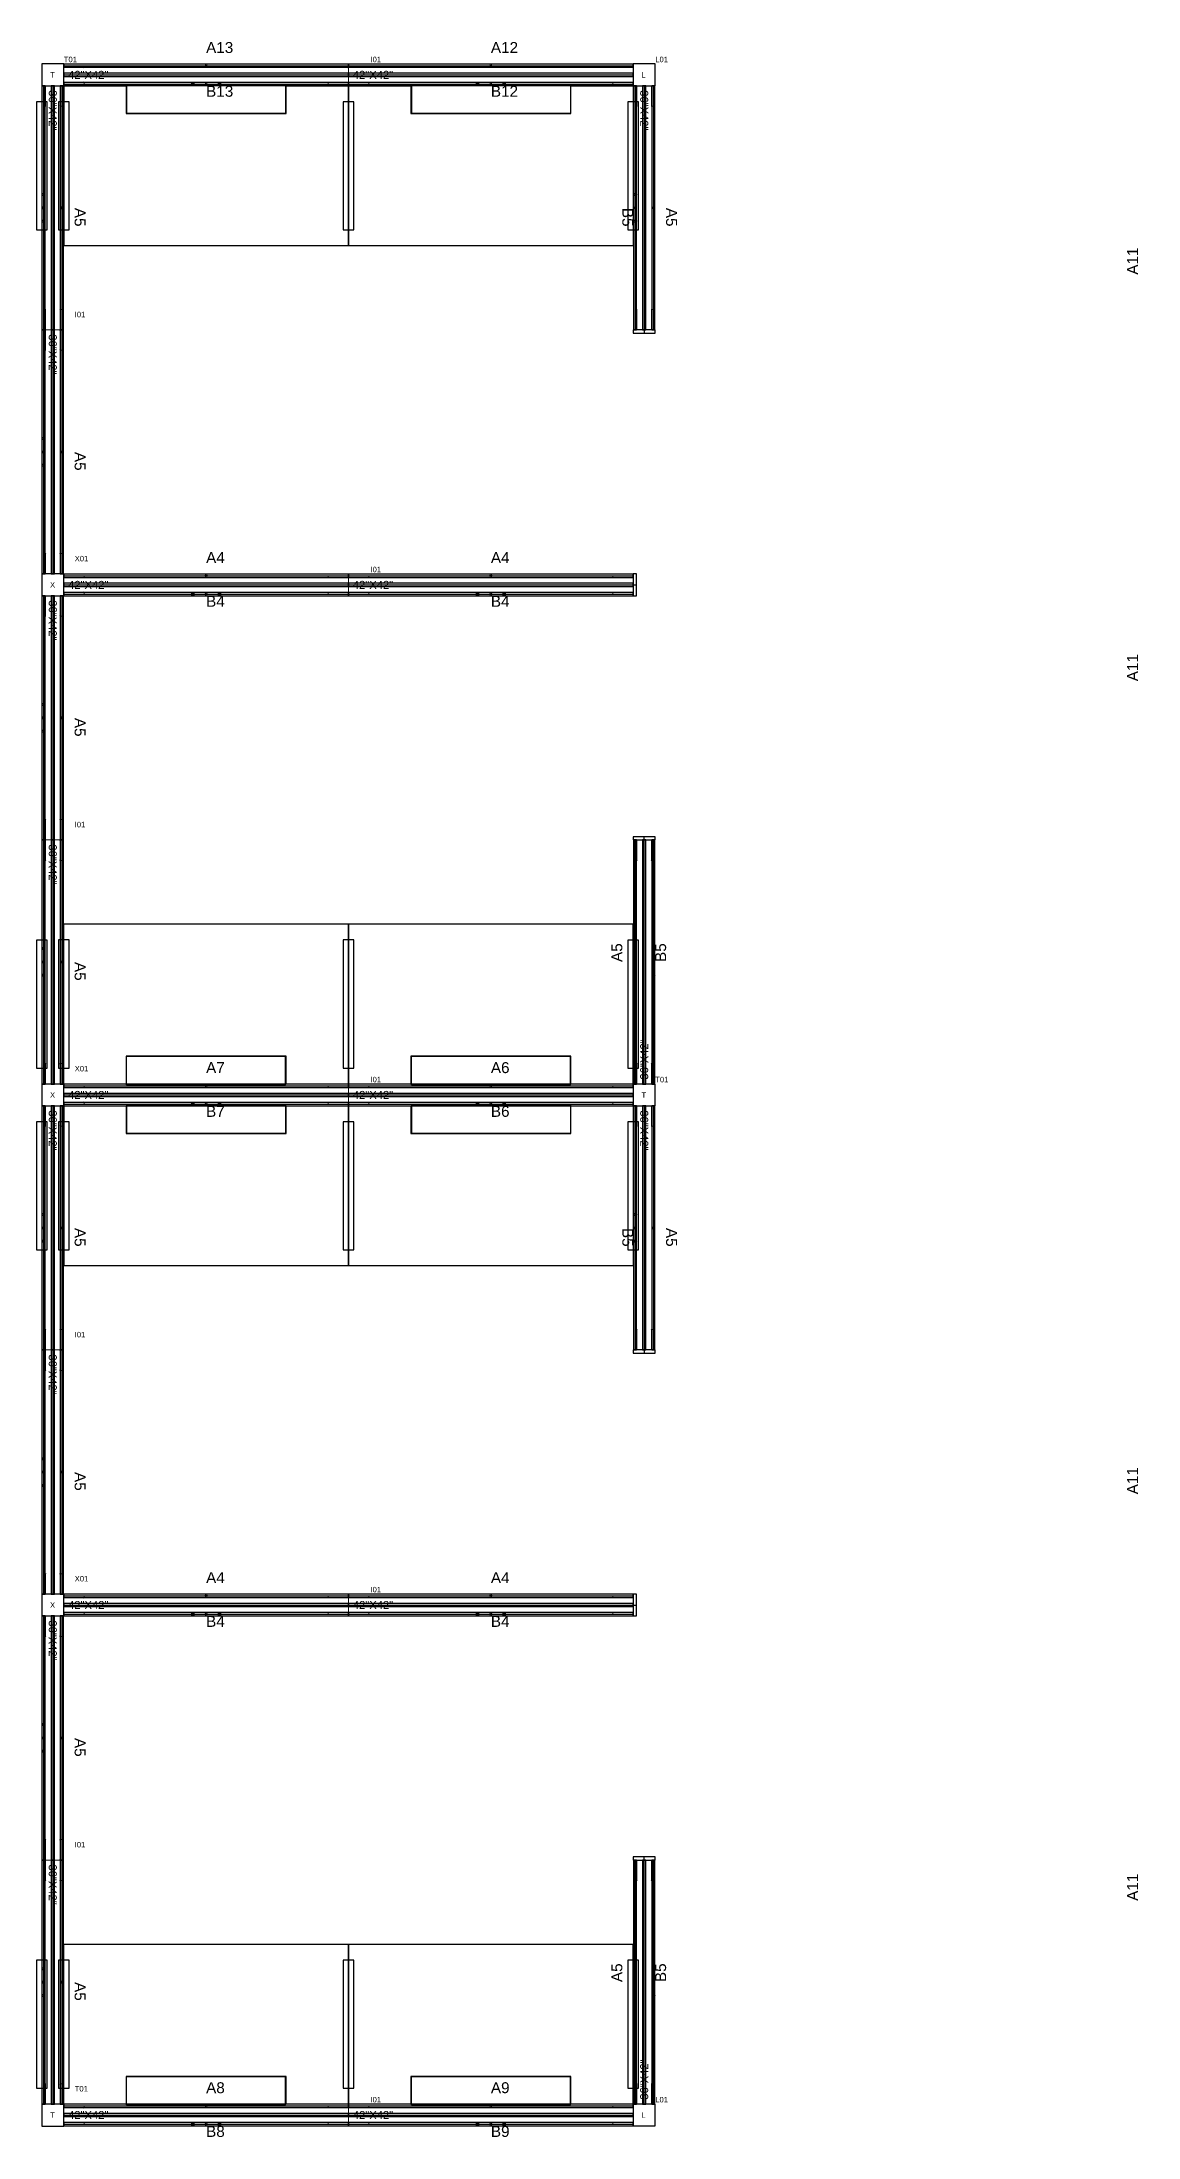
# Model space of a CAD drawing. Header units: millimetres. Extents: x 1390 to 1467.6, y 1790 to 1851.2.
# Drawn here: x 1405.25 to 1409.36, y 1790.14 to 1798 of the extents above; entities that cross this region are included whole.
import ezdxf

# ---------------------------------------------------------------- set-up
doc = ezdxf.new("R2010")
doc.units = ezdxf.units.MM
for name, color, linetype in [('DD2D', 7, 'Continuous'), ('DD2D_Geometry', 7, 'Continuous'), ('DDReportes', 7, 'Continuous'), ('ENFASIS NEW', 7, 'Continuous'), ('FLEXIFRONTERAS', 7, 'Continuous'), ('Id Unión', 7, 'Continuous')]:
    doc.layers.add(name, color=color, linetype=linetype)
doc.styles.get("Standard").update_dxf_attribs({"font": 'arial.ttf'})

# ---------------------------------------------------------------- blocks, each defined once
blk = doc.blocks.new('DD40112442AB')
at = {"color": 3}
for p, q in [((0.298, -0.0042), (-0.298, -0.0042)), ((0.298, -0.1107), (-0.298, -0.1107))]:
    blk.add_line(p, q, dxfattribs=at)
blk.add_lwpolyline([(0.3, -0.0067), (0.5335, -0.0067), (0.5335, -0.6067), (-0.5335, -0.6067), (-0.5335, -0.0067), (-0.3, -0.0067), (-0.3, -0.1107), (0.3, -0.1107), (0.3, -0.0067)])
for points in [[(-0.298, -0.0042), (-0.298, -0.1107)], [(0.298, -0.0042), (0.298, -0.1107)]]:
    blk.add_lwpolyline(points, dxfattribs=at)
blk = doc.blocks.new('DD101036422D')
at = {"color": 1, "linetype": 'Continuous', "lineweight": 0}
for p, q in [((0, -0.0255), (0, 0.0255)), ((0.0017, 0.0275), (0.0218, 0.0275)), ((0.002, 0.0275), (0.0215, 0.0275)), ((0.0747, 0.0275), (0.0215, 0.0275)), ((0.0747, 0.0275), (0.075, 0.0275)), ((0.0765, 0.026), (0.0765, 0.0343)), ((0.8385, 0.0343), (0.0765, 0.0343)), ((0.8385, 0.0343), (0.8385, 0.026)), ((0.8403, 0.0275), (0.84, 0.0275)), ((0.8403, 0.0275), (0.8935, 0.0275)), ((0.9133, 0.0275), (0.8932, 0.0275)), ((0.913, 0.0275), (0.8935, 0.0275)), ((0.915, -0.0255), (0.915, 0.0255)), ((0.025, -0.0275), (0.002, -0.0275)), ((0.025, -0.0275), (0.0747, -0.0275)), ((0.0747, -0.0275), (0.075, -0.0275)), ((0.0765, -0.0343), (0.0765, -0.026)), ((0.8385, -0.0343), (0.0765, -0.0343)), ((0.8385, -0.026), (0.8385, -0.0343)), ((0.8403, -0.0275), (0.84, -0.0275)), ((0.89, -0.0275), (0.8403, -0.0275)), ((0.89, -0.0275), (0.913, -0.0275))]:
    blk.add_line(p, q, dxfattribs=at)
at = {"color": 1}
for p, q in [((0.454, 0.0379), (0.461, 0.0308)), ((0.454, 0.0308), (0.461, 0.0379)), ((0.454, -0.0379), (0.461, -0.0308)), ((0.454, -0.0308), (0.461, -0.0379))]:
    blk.add_line(p, q, dxfattribs=at)
for centre in [(0.4075, -0.0343), (0.5075, -0.0343)]:
    blk.add_circle(centre, 0.005, dxfattribs=at)
at = {"color": 1, "linetype": 'Continuous', "lineweight": 0}
for centre, radius, start, end in [((0.002, 0.0255), 0.00203, 90, 180), ((0.075, 0.026), 0.00151, 10.02098, 90), ((0.075, 0.026), 0.00151, 0, 10.02098), ((0.84, 0.026), 0.00151, 90, 169.97902), ((0.84, 0.026), 0.00151, 169.97902, 180), ((0.84, 0.026), 0.00151, 169.97902, 180), ((0.913, 0.0255), 0.00203, 0, 90), ((0.002, -0.0255), 0.00203, 180, 270), ((0.075, -0.026), 0.00151, 270, 349.97902), ((0.075, -0.026), 0.00151, 349.97902, 0), ((0.84, -0.026), 0.00151, 180, 190.02098), ((0.84, -0.026), 0.00151, 180, 190.02098), ((0.84, -0.026), 0.00151, 190.02098, 270), ((0.913, -0.0255), 0.00203, 270, 0)]:
    blk.add_arc(centre, radius, start, end, dxfattribs=at)
at = {"color": 1}
for p in [(0.4575, 0.0343), (0.4575, -0.0343)]:
    blk.add_point(p, dxfattribs=at)
blk.add_text('36"X42"', height=0.03).set_placement((0.0165, -0.0149))
blk = doc.blocks.new('SPACE_DD10103642')
blk.add_blockref('DD101036422D', (0, 0))
blk = doc.blocks.new('DD101042422D')
at = {"color": 1, "linetype": 'Continuous', "lineweight": 0}
for p, q in [((0, -0.0255), (0, 0.0255)), ((0.0017, 0.0275), (0.0218, 0.0275)), ((0.002, 0.0275), (0.0215, 0.0275)), ((0.0747, 0.0275), (0.0215, 0.0275)), ((0.0747, 0.0275), (0.075, 0.0275)), ((0.0765, 0.026), (0.0765, 0.0343)), ((0.9905, 0.0343), (0.0765, 0.0343)), ((0.9905, 0.0343), (0.9905, 0.026)), ((0.9923, 0.0275), (0.992, 0.0275)), ((0.9923, 0.0275), (1.0455, 0.0275)), ((1.0653, 0.0275), (1.0452, 0.0275)), ((1.065, 0.0275), (1.0455, 0.0275)), ((1.067, -0.0255), (1.067, 0.0255)), ((0.025, -0.0275), (0.002, -0.0275)), ((0.025, -0.0275), (0.0747, -0.0275)), ((0.0747, -0.0275), (0.075, -0.0275)), ((0.0765, -0.0343), (0.0765, -0.026)), ((0.9905, -0.0343), (0.0765, -0.0343)), ((0.9905, -0.026), (0.9905, -0.0343)), ((0.9923, -0.0275), (0.992, -0.0275)), ((1.042, -0.0275), (0.9923, -0.0275)), ((1.042, -0.0275), (1.065, -0.0275))]:
    blk.add_line(p, q, dxfattribs=at)
at = {"color": 1}
for p, q in [((0.53, 0.0379), (0.537, 0.0308)), ((0.53, 0.0308), (0.537, 0.0379)), ((0.53, -0.0379), (0.537, -0.0308)), ((0.53, -0.0308), (0.537, -0.0379))]:
    blk.add_line(p, q, dxfattribs=at)
for centre in [(0.4835, -0.0343), (0.5835, -0.0343)]:
    blk.add_circle(centre, 0.005, dxfattribs=at)
at = {"color": 1, "linetype": 'Continuous', "lineweight": 0}
for centre, radius, start, end in [((0.002, 0.0255), 0.00203, 90, 180), ((0.075, 0.026), 0.00151, 10.02098, 90), ((0.075, 0.026), 0.00151, 0, 10.02098), ((0.992, 0.026), 0.00151, 90, 169.97902), ((0.992, 0.026), 0.00151, 169.97902, 180), ((0.992, 0.026), 0.00151, 169.97902, 180), ((1.065, 0.0255), 0.00203, 0, 90), ((0.002, -0.0255), 0.00203, 180, 270), ((0.075, -0.026), 0.00151, 270, 349.97902), ((0.075, -0.026), 0.00151, 349.97902, 0), ((0.992, -0.026), 0.00151, 180, 190.02098), ((0.992, -0.026), 0.00151, 180, 190.02098), ((0.992, -0.026), 0.00151, 190.02098, 270), ((1.065, -0.0255), 0.00203, 270, 0)]:
    blk.add_arc(centre, radius, start, end, dxfattribs=at)
at = {"color": 1}
for p in [(0.5335, 0.0343), (0.5335, -0.0343)]:
    blk.add_point(p, dxfattribs=at)
blk.add_text('42"X42"', height=0.03).set_placement((0.0165, -0.0149))
blk = doc.blocks.new('SPACE_DD10104242')
blk.add_blockref('DD101042422D', (0, 0))
blk = doc.blocks.new('DD3021422D')
for p, q in [((0, 0.041), (0, -0.041)), ((0.012, 0.041), (0, 0.041)), ((0.012, -0.041), (0.012, 0.041)), ((0, -0.041), (0.012, -0.041))]:
    blk.add_line(p, q)
blk = doc.blocks.new('SPACE_DD302142')
blk.add_blockref('DD3021422D', (0, 0))

msp = doc.modelspace()

# ---------------------------------------------------------------- linework, layer by layer
at = {"layer": 'DD2D'}
for p, q in [((1405.3354, 1797.9094), (1406.4024, 1797.9094)), ((1406.4024, 1797.9094), (1407.4694, 1797.9094)), ((1405.2601, 1797.8341), (1405.2601, 1796.9191)), ((1405.2944, 1797.8341), (1405.2944, 1796.9191)), ((1405.2944, 1797.8341), (1405.2944, 1796.9191)), ((1405.3287, 1797.8341), (1405.3287, 1796.9191)), ((1405.3354, 1797.8751), (1406.4024, 1797.8751)), ((1405.3354, 1797.8751), (1406.4024, 1797.8751)), ((1405.3354, 1797.8408), (1406.4024, 1797.8408)), ((1406.4024, 1797.8751), (1406.4025, 1797.8751)), ((1406.4024, 1797.8751), (1407.4694, 1797.8751)), ((1406.4024, 1797.8751), (1407.4694, 1797.8751)), ((1406.4024, 1797.8408), (1407.4694, 1797.8408)), ((1407.4694, 1797.8751), (1407.4695, 1797.8751)), ((1407.4761, 1797.8341), (1407.4761, 1796.9191)), ((1407.5104, 1797.8341), (1407.5104, 1796.9191)), ((1407.5104, 1797.8341), (1407.5104, 1796.9191)), ((1407.5447, 1797.8341), (1407.5447, 1796.9191)), ((1405.2601, 1796.9191), (1405.2601, 1796.0041)), ((1405.2944, 1796.9191), (1405.2944, 1796.919)), ((1405.2944, 1796.9191), (1405.2944, 1796.0041)), ((1405.2944, 1796.9191), (1405.2944, 1796.0041)), ((1405.3287, 1796.9191), (1405.3287, 1796.0041)), ((1407.5104, 1796.9191), (1407.5104, 1796.9071)), ((1405.2944, 1796.0041), (1405.2944, 1796.004)), ((1405.3354, 1795.9974), (1406.4024, 1795.9974)), ((1405.3354, 1795.9631), (1406.4024, 1795.9631)), ((1405.3354, 1795.9631), (1406.4024, 1795.9631)), ((1406.4024, 1795.9974), (1407.4694, 1795.9974)), ((1406.4024, 1795.9631), (1406.4025, 1795.9631)), ((1406.4024, 1795.9631), (1407.4694, 1795.9631)), ((1406.4024, 1795.9631), (1407.4694, 1795.9631)), ((1407.4694, 1795.9631), (1407.4814, 1795.9631)), ((1405.2601, 1795.9221), (1405.2601, 1795.0071)), ((1405.2944, 1795.9221), (1405.2944, 1795.0071)), ((1405.2944, 1795.9221), (1405.2944, 1795.0071)), ((1405.3287, 1795.9221), (1405.3287, 1795.0071)), ((1405.3354, 1795.9288), (1406.4024, 1795.9288)), ((1406.4024, 1795.9288), (1407.4694, 1795.9288)), ((1405.2601, 1795.0071), (1405.2601, 1794.0921)), ((1405.2944, 1795.0071), (1405.2944, 1795.007)), ((1405.2944, 1795.0071), (1405.2944, 1794.0921)), ((1405.2944, 1795.0071), (1405.2944, 1794.0921)), ((1405.3287, 1795.0071), (1405.3287, 1794.0921)), ((1407.4761, 1794.0921), (1407.4761, 1795.0071)), ((1407.5104, 1795.0071), (1407.5104, 1795.0191)), ((1407.5104, 1794.0921), (1407.5104, 1795.0071)), ((1407.5104, 1794.0921), (1407.5104, 1795.0071)), ((1407.5447, 1794.0921), (1407.5447, 1795.0071)), ((1405.2944, 1794.0921), (1405.2944, 1794.092)), ((1405.3354, 1794.0854), (1406.4024, 1794.0854)), ((1406.4024, 1794.0854), (1407.4694, 1794.0854)), ((1405.2601, 1794.0101), (1405.2601, 1793.0951)), ((1405.2944, 1794.0101), (1405.2944, 1793.0951)), ((1405.2944, 1794.0101), (1405.2944, 1793.0951)), ((1405.3287, 1794.0101), (1405.3287, 1793.0951)), ((1405.3354, 1794.0511), (1406.4024, 1794.0511)), ((1405.3354, 1794.0511), (1406.4024, 1794.0511)), ((1405.3354, 1794.0168), (1406.4024, 1794.0168)), ((1406.4024, 1794.0511), (1406.4025, 1794.0511)), ((1406.4024, 1794.0511), (1407.4694, 1794.0511)), ((1406.4024, 1794.0511), (1407.4694, 1794.0511)), ((1406.4024, 1794.0168), (1407.4694, 1794.0168)), ((1407.4694, 1794.0511), (1407.4695, 1794.0511)), ((1407.4761, 1794.0101), (1407.4761, 1793.0951)), ((1407.5104, 1794.0101), (1407.5104, 1793.0951)), ((1407.5104, 1794.0101), (1407.5104, 1793.0951)), ((1407.5447, 1794.0101), (1407.5447, 1793.0951)), ((1405.2601, 1793.0951), (1405.2601, 1792.1801)), ((1405.2944, 1793.0951), (1405.2944, 1793.095)), ((1405.2944, 1793.0951), (1405.2944, 1792.1801)), ((1405.2944, 1793.0951), (1405.2944, 1792.1801)), ((1405.3287, 1793.0951), (1405.3287, 1792.1801)), ((1407.5104, 1793.0951), (1407.5104, 1793.0831)), ((1405.2944, 1792.1801), (1405.2944, 1792.18)), ((1405.3354, 1792.1734), (1406.4024, 1792.1734)), ((1406.4024, 1792.1734), (1407.4694, 1792.1734)), ((1405.2601, 1792.0981), (1405.2601, 1791.1831)), ((1405.2944, 1792.0981), (1405.2944, 1791.1831)), ((1405.2944, 1792.0981), (1405.2944, 1791.1831)), ((1405.3287, 1792.0981), (1405.3287, 1791.1831)), ((1405.3354, 1792.1391), (1406.4024, 1792.1391)), ((1405.3354, 1792.1391), (1406.4024, 1792.1391)), ((1405.3354, 1792.1048), (1406.4024, 1792.1048)), ((1406.4024, 1792.1391), (1406.4025, 1792.1391)), ((1406.4024, 1792.1391), (1407.4694, 1792.1391)), ((1406.4024, 1792.1391), (1407.4694, 1792.1391)), ((1406.4024, 1792.1048), (1407.4694, 1792.1048)), ((1407.4694, 1792.1391), (1407.4814, 1792.1391)), ((1405.2601, 1791.1831), (1405.2601, 1790.2681)), ((1405.2944, 1791.1831), (1405.2944, 1791.183)), ((1405.2944, 1791.1831), (1405.2944, 1790.2681)), ((1405.2944, 1791.1831), (1405.2944, 1790.2681)), ((1405.3287, 1791.1831), (1405.3287, 1790.2681)), ((1407.4761, 1790.2681), (1407.4761, 1791.1831)), ((1407.5104, 1791.1831), (1407.5104, 1791.1951)), ((1407.5104, 1790.2681), (1407.5104, 1791.1831)), ((1407.5104, 1790.2681), (1407.5104, 1791.1831)), ((1407.5447, 1790.2681), (1407.5447, 1791.1831)), ((1405.2944, 1790.2681), (1405.2944, 1790.268)), ((1405.3354, 1790.2614), (1406.4024, 1790.2614)), ((1405.3354, 1790.2271), (1406.4024, 1790.2271)), ((1405.3354, 1790.2271), (1406.4024, 1790.2271)), ((1406.4024, 1790.2614), (1407.4694, 1790.2614)), ((1406.4024, 1790.2271), (1406.4025, 1790.2271)), ((1406.4024, 1790.2271), (1407.4694, 1790.2271)), ((1406.4024, 1790.2271), (1407.4694, 1790.2271)), ((1407.4694, 1790.2271), (1407.4695, 1790.2271)), ((1405.3354, 1790.1928), (1406.4024, 1790.1928)), ((1406.4024, 1790.1928), (1407.4694, 1790.1928))]:
    msp.add_line(p, q, dxfattribs=at)
at = {"layer": 'DD2D_Geometry'}
for points in [[(1405.2534, 1797.8341), (1405.3355, 1797.8341), (1405.3355, 1797.9161), (1405.2534, 1797.9161)], [(1405.3354, 1797.9034), (1406.4024, 1797.9034), (1406.4024, 1797.9154), (1405.3354, 1797.9154)], [(1406.4024, 1797.9034), (1407.4694, 1797.9034), (1407.4694, 1797.9154), (1406.4024, 1797.9154)], [(1407.4694, 1797.8341), (1407.5515, 1797.8341), (1407.5515, 1797.9161), (1407.4694, 1797.9161)], [(1405.2541, 1797.8341), (1405.2541, 1796.9191), (1405.2661, 1796.9191), (1405.2661, 1797.8341)], [(1405.2884, 1797.8341), (1405.2884, 1796.9191), (1405.3004, 1796.9191), (1405.3004, 1797.8341)], [(1405.3227, 1797.8341), (1405.3227, 1796.9191), (1405.3347, 1796.9191), (1405.3347, 1797.8341)], [(1405.3354, 1797.8691), (1406.4024, 1797.8691), (1406.4024, 1797.8811), (1405.3354, 1797.8811)], [(1405.3354, 1797.8348), (1406.4024, 1797.8348), (1406.4024, 1797.8468), (1405.3354, 1797.8468)], [(1406.4024, 1797.8691), (1407.4694, 1797.8691), (1407.4694, 1797.8811), (1406.4024, 1797.8811)], [(1406.4024, 1797.8751), (1406.4025, 1797.8751), (1406.4025, 1797.8751), (1406.4024, 1797.8751)], [(1406.4024, 1797.8348), (1407.4694, 1797.8348), (1407.4694, 1797.8468), (1406.4024, 1797.8468)], [(1407.4701, 1797.8341), (1407.4701, 1796.9191), (1407.4821, 1796.9191), (1407.4821, 1797.8341)], [(1407.5044, 1797.8341), (1407.5044, 1796.9191), (1407.5164, 1796.9191), (1407.5164, 1797.8341)], [(1407.5387, 1797.8341), (1407.5387, 1796.9191), (1407.5507, 1796.9191), (1407.5507, 1797.8341)], [(1405.2541, 1796.9191), (1405.2541, 1796.0041), (1405.2661, 1796.0041), (1405.2661, 1796.9191)], [(1405.2884, 1796.9191), (1405.2884, 1796.0041), (1405.3004, 1796.0041), (1405.3004, 1796.9191)], [(1405.2944, 1796.919), (1405.2944, 1796.919), (1405.2944, 1796.9191), (1405.2944, 1796.9191)], [(1405.3227, 1796.9191), (1405.3227, 1796.0041), (1405.3347, 1796.0041), (1405.3347, 1796.9191)], [(1405.2534, 1796.0041), (1405.2534, 1795.922), (1405.3354, 1795.922), (1405.3354, 1796.0041)], [(1405.3354, 1795.9914), (1406.4024, 1795.9914), (1406.4024, 1796.0034), (1405.3354, 1796.0034)], [(1405.3354, 1795.9571), (1406.4024, 1795.9571), (1406.4024, 1795.9691), (1405.3354, 1795.9691)], [(1406.4024, 1795.9914), (1407.4694, 1795.9914), (1407.4694, 1796.0034), (1406.4024, 1796.0034)], [(1406.4024, 1795.9571), (1407.4694, 1795.9571), (1407.4694, 1795.9691), (1406.4024, 1795.9691)], [(1406.4024, 1795.9631), (1406.4025, 1795.9631), (1406.4025, 1795.9631), (1406.4024, 1795.9631)], [(1405.2541, 1795.9221), (1405.2541, 1795.0071), (1405.2661, 1795.0071), (1405.2661, 1795.9221)], [(1405.2884, 1795.9221), (1405.2884, 1795.0071), (1405.3004, 1795.0071), (1405.3004, 1795.9221)], [(1405.3227, 1795.9221), (1405.3227, 1795.0071), (1405.3347, 1795.0071), (1405.3347, 1795.9221)], [(1405.3354, 1795.9228), (1406.4024, 1795.9228), (1406.4024, 1795.9348), (1405.3354, 1795.9348)], [(1406.4024, 1795.9228), (1407.4694, 1795.9228), (1407.4694, 1795.9348), (1406.4024, 1795.9348)], [(1405.2541, 1795.0071), (1405.2541, 1794.0921), (1405.2661, 1794.0921), (1405.2661, 1795.0071)], [(1405.2884, 1795.0071), (1405.2884, 1794.0921), (1405.3004, 1794.0921), (1405.3004, 1795.0071)], [(1405.2944, 1795.007), (1405.2944, 1795.007), (1405.2944, 1795.0071), (1405.2944, 1795.0071)], [(1405.3227, 1795.0071), (1405.3227, 1794.0921), (1405.3347, 1794.0921), (1405.3347, 1795.0071)], [(1407.4821, 1794.0921), (1407.4821, 1795.0071), (1407.4701, 1795.0071), (1407.4701, 1794.0921)], [(1407.5164, 1794.0921), (1407.5164, 1795.0071), (1407.5044, 1795.0071), (1407.5044, 1794.0921)], [(1407.5507, 1794.0921), (1407.5507, 1795.0071), (1407.5387, 1795.0071), (1407.5387, 1794.0921)], [(1405.2534, 1794.0921), (1405.2534, 1794.01), (1405.3354, 1794.01), (1405.3354, 1794.0921)], [(1405.3354, 1794.0794), (1406.4024, 1794.0794), (1406.4024, 1794.0914), (1405.3354, 1794.0914)], [(1405.3354, 1794.0451), (1406.4024, 1794.0451), (1406.4024, 1794.0571), (1405.3354, 1794.0571)], [(1406.4024, 1794.0794), (1407.4694, 1794.0794), (1407.4694, 1794.0914), (1406.4024, 1794.0914)], [(1406.4024, 1794.0451), (1407.4694, 1794.0451), (1407.4694, 1794.0571), (1406.4024, 1794.0571)], [(1407.4694, 1794.0101), (1407.5515, 1794.0101), (1407.5515, 1794.0921), (1407.4694, 1794.0921)], [(1405.2541, 1794.0101), (1405.2541, 1793.0951), (1405.2661, 1793.0951), (1405.2661, 1794.0101)], [(1405.2884, 1794.0101), (1405.2884, 1793.0951), (1405.3004, 1793.0951), (1405.3004, 1794.0101)], [(1405.3227, 1794.0101), (1405.3227, 1793.0951), (1405.3347, 1793.0951), (1405.3347, 1794.0101)], [(1405.3354, 1794.0108), (1406.4024, 1794.0108), (1406.4024, 1794.0228), (1405.3354, 1794.0228)], [(1406.4024, 1794.0511), (1406.4025, 1794.0511), (1406.4025, 1794.0511), (1406.4024, 1794.0511)], [(1406.4024, 1794.0108), (1407.4694, 1794.0108), (1407.4694, 1794.0228), (1406.4024, 1794.0228)], [(1407.4701, 1794.0101), (1407.4701, 1793.0951), (1407.4821, 1793.0951), (1407.4821, 1794.0101)], [(1407.5044, 1794.0101), (1407.5044, 1793.0951), (1407.5164, 1793.0951), (1407.5164, 1794.0101)], [(1407.5387, 1794.0101), (1407.5387, 1793.0951), (1407.5507, 1793.0951), (1407.5507, 1794.0101)], [(1405.2541, 1793.0951), (1405.2541, 1792.1801), (1405.2661, 1792.1801), (1405.2661, 1793.0951)], [(1405.2884, 1793.0951), (1405.2884, 1792.1801), (1405.3004, 1792.1801), (1405.3004, 1793.0951)], [(1405.2944, 1793.095), (1405.2944, 1793.095), (1405.2944, 1793.0951), (1405.2944, 1793.0951)], [(1405.3227, 1793.0951), (1405.3227, 1792.1801), (1405.3347, 1792.1801), (1405.3347, 1793.0951)], [(1405.2534, 1792.1801), (1405.2534, 1792.098), (1405.3354, 1792.098), (1405.3354, 1792.1801)], [(1405.3354, 1792.1674), (1406.4024, 1792.1674), (1406.4024, 1792.1794), (1405.3354, 1792.1794)], [(1406.4024, 1792.1674), (1407.4694, 1792.1674), (1407.4694, 1792.1794), (1406.4024, 1792.1794)], [(1405.2541, 1792.0981), (1405.2541, 1791.1831), (1405.2661, 1791.1831), (1405.2661, 1792.0981)], [(1405.2884, 1792.0981), (1405.2884, 1791.1831), (1405.3004, 1791.1831), (1405.3004, 1792.0981)], [(1405.3227, 1792.0981), (1405.3227, 1791.1831), (1405.3347, 1791.1831), (1405.3347, 1792.0981)], [(1405.3354, 1792.1331), (1406.4024, 1792.1331), (1406.4024, 1792.1451), (1405.3354, 1792.1451)], [(1405.3354, 1792.0988), (1406.4024, 1792.0988), (1406.4024, 1792.1108), (1405.3354, 1792.1108)], [(1406.4024, 1792.1331), (1407.4694, 1792.1331), (1407.4694, 1792.1451), (1406.4024, 1792.1451)], [(1406.4024, 1792.1391), (1406.4025, 1792.1391), (1406.4025, 1792.1391), (1406.4024, 1792.1391)], [(1406.4024, 1792.0988), (1407.4694, 1792.0988), (1407.4694, 1792.1108), (1406.4024, 1792.1108)], [(1405.2541, 1791.1831), (1405.2541, 1790.2681), (1405.2661, 1790.2681), (1405.2661, 1791.1831)], [(1405.2884, 1791.1831), (1405.2884, 1790.2681), (1405.3004, 1790.2681), (1405.3004, 1791.1831)], [(1405.2944, 1791.183), (1405.2944, 1791.183), (1405.2944, 1791.1831), (1405.2944, 1791.1831)], [(1405.3227, 1791.1831), (1405.3227, 1790.2681), (1405.3347, 1790.2681), (1405.3347, 1791.1831)], [(1407.4821, 1790.2681), (1407.4821, 1791.1831), (1407.4701, 1791.1831), (1407.4701, 1790.2681)], [(1407.5164, 1790.2681), (1407.5164, 1791.1831), (1407.5044, 1791.1831), (1407.5044, 1790.2681)], [(1407.5507, 1790.2681), (1407.5507, 1791.1831), (1407.5387, 1791.1831), (1407.5387, 1790.2681)], [(1405.2534, 1790.2681), (1405.2534, 1790.186), (1405.3354, 1790.186), (1405.3354, 1790.2681)], [(1405.3354, 1790.2554), (1406.4024, 1790.2554), (1406.4024, 1790.2674), (1405.3354, 1790.2674)], [(1405.3354, 1790.2211), (1406.4024, 1790.2211), (1406.4024, 1790.2331), (1405.3354, 1790.2331)], [(1406.4024, 1790.2554), (1407.4694, 1790.2554), (1407.4694, 1790.2674), (1406.4024, 1790.2674)], [(1406.4024, 1790.2211), (1407.4694, 1790.2211), (1407.4694, 1790.2331), (1406.4024, 1790.2331)], [(1406.4024, 1790.2271), (1406.4025, 1790.2271), (1406.4025, 1790.2271), (1406.4024, 1790.2271)], [(1407.4694, 1790.1861), (1407.5515, 1790.1861), (1407.5515, 1790.2681), (1407.4694, 1790.2681)], [(1405.3354, 1790.1868), (1406.4024, 1790.1868), (1406.4024, 1790.1988), (1405.3354, 1790.1988)], [(1406.4024, 1790.1868), (1407.4694, 1790.1868), (1407.4694, 1790.1988), (1406.4024, 1790.1988)]]:
    msp.add_lwpolyline(points, close=True, dxfattribs=at)
at = {"layer": 'FLEXIFRONTERAS', "color": 2}
for p, q in [((1405.3354, 1797.8341), (1405.3354, 1797.2341)), ((1405.3354, 1797.8341), (1405.3354, 1797.2341)), ((1406.4024, 1797.8341), (1406.4024, 1797.2341)), ((1406.4024, 1794.0921), (1406.4024, 1794.6921)), ((1407.4695, 1794.0921), (1407.4695, 1794.6921)), ((1407.4695, 1794.0921), (1407.4695, 1794.6921)), ((1405.3354, 1794.0101), (1405.3354, 1793.4101)), ((1405.3354, 1794.0101), (1405.3354, 1793.4101)), ((1406.4025, 1794.0101), (1406.4025, 1793.4101)), ((1406.4024, 1790.2681), (1406.4024, 1790.8681)), ((1407.4695, 1790.2681), (1407.4695, 1790.8681)), ((1407.4695, 1790.2681), (1407.4695, 1790.8681))]:
    msp.add_line(p, q, dxfattribs=at)
at = {"layer": 'FLEXIFRONTERAS', "color": 4}
for p, q in [((1406.4024, 1797.8341), (1406.4024, 1797.2341)), ((1406.4024, 1797.8341), (1406.4024, 1797.2341)), ((1407.4694, 1797.8341), (1407.4694, 1797.2341)), ((1405.3354, 1794.0921), (1405.3354, 1794.6921)), ((1406.4025, 1794.0921), (1406.4025, 1794.6921)), ((1406.4025, 1794.0921), (1406.4025, 1794.6921)), ((1406.4024, 1794.0101), (1406.4024, 1793.4101)), ((1406.4024, 1794.0101), (1406.4024, 1793.4101)), ((1407.4695, 1794.0101), (1407.4695, 1793.4101)), ((1405.3354, 1790.2681), (1405.3354, 1790.8681)), ((1406.4025, 1790.2681), (1406.4025, 1790.8681)), ((1406.4025, 1790.2681), (1406.4025, 1790.8681))]:
    msp.add_line(p, q, dxfattribs=at)
at = {"layer": 'FLEXIFRONTERAS', "color": 2}
for points in [[(1405.2335, 1797.294), (1405.2735, 1797.294), (1405.2735, 1797.7741), (1405.2335, 1797.7741), (1405.2335, 1797.294)], [(1405.3155, 1797.294), (1405.3555, 1797.294), (1405.3555, 1797.7741), (1405.3155, 1797.7741), (1405.3155, 1797.294)], [(1406.3824, 1797.294), (1406.4224, 1797.294), (1406.4224, 1797.7741), (1406.3824, 1797.7741), (1406.3824, 1797.294)], [(1407.4494, 1797.294), (1407.4894, 1797.294), (1407.4894, 1797.7741), (1407.4494, 1797.7741), (1407.4494, 1797.294)], [(1405.2335, 1794.1521), (1405.2735, 1794.1521), (1405.2735, 1794.632), (1405.2335, 1794.632), (1405.2335, 1794.1521)], [(1405.3155, 1794.1521), (1405.3555, 1794.1521), (1405.3555, 1794.6322), (1405.3155, 1794.6322), (1405.3155, 1794.1521)], [(1406.3825, 1794.1521), (1406.4225, 1794.1521), (1406.4225, 1794.6322), (1406.3825, 1794.6322), (1406.3825, 1794.1521)], [(1407.4495, 1794.1521), (1407.4895, 1794.1521), (1407.4895, 1794.632), (1407.4495, 1794.632), (1407.4495, 1794.1521)], [(1405.2335, 1793.4701), (1405.2735, 1793.4701), (1405.2735, 1793.95), (1405.2335, 1793.95), (1405.2335, 1793.4701)], [(1405.3154, 1793.4701), (1405.3554, 1793.4701), (1405.3554, 1793.95), (1405.3154, 1793.95), (1405.3154, 1793.4701)], [(1406.3825, 1793.4701), (1406.4225, 1793.4701), (1406.4225, 1793.95), (1406.3825, 1793.95), (1406.3825, 1793.4701)], [(1407.4495, 1793.4701), (1407.4895, 1793.4701), (1407.4895, 1793.95), (1407.4495, 1793.95), (1407.4495, 1793.4701)], [(1405.2335, 1790.3281), (1405.2735, 1790.3281), (1405.2735, 1790.8081), (1405.2335, 1790.8081), (1405.2335, 1790.3281)], [(1405.3155, 1790.3281), (1405.3555, 1790.3281), (1405.3555, 1790.8081), (1405.3155, 1790.8081), (1405.3155, 1790.3281)], [(1406.3825, 1790.3281), (1406.4225, 1790.3281), (1406.4225, 1790.8081), (1406.3825, 1790.8081), (1406.3825, 1790.3281)], [(1407.4495, 1790.3281), (1407.4895, 1790.3281), (1407.4895, 1790.8081), (1407.4495, 1790.8081), (1407.4495, 1790.3281)]]:
    msp.add_lwpolyline(points, dxfattribs=at)

# ---------------------------------------------------------------- block references
at = {"layer": 'DD2D_Geometry'}
for name, p in [('SPACE_DD10104242', (1405.3354, 1797.8751)), ('SPACE_DD10104242', (1406.4024, 1797.8751)), ('SPACE_DD10104242', (1405.3354, 1795.9631)), ('SPACE_DD10104242', (1406.4024, 1795.9631)), ('SPACE_DD302142', (1407.4694, 1795.9631)), ('SPACE_DD10104242', (1405.3354, 1794.0511)), ('SPACE_DD10104242', (1406.4024, 1794.0511)), ('SPACE_DD10104242', (1405.3354, 1792.1391)), ('SPACE_DD10104242', (1406.4024, 1792.1391)), ('SPACE_DD302142', (1407.4694, 1792.1391)), ('SPACE_DD10104242', (1405.3354, 1790.2271)), ('SPACE_DD10104242', (1406.4024, 1790.2271))]:
    msp.add_blockref(name, p, dxfattribs=at)
for name, p, rotation in [('SPACE_DD10103642', (1405.2944, 1797.8341), 270), ('SPACE_DD10103642', (1407.5104, 1797.8341), 270), ('SPACE_DD10103642', (1405.2944, 1796.9191), 270), ('SPACE_DD302142', (1407.5104, 1796.9191), 270), ('SPACE_DD10103642', (1405.2944, 1795.9221), 270), ('SPACE_DD10103642', (1405.2944, 1795.0071), 270), ('SPACE_DD302142', (1407.5104, 1795.0071), 90), ('SPACE_DD10103642', (1407.5104, 1794.0921), 90), ('SPACE_DD10103642', (1405.2944, 1794.0101), 270), ('SPACE_DD10103642', (1407.5104, 1794.0101), 270), ('SPACE_DD10103642', (1405.2944, 1793.0951), 270), ('SPACE_DD302142', (1407.5104, 1793.0951), 270), ('SPACE_DD10103642', (1405.2944, 1792.0981), 270), ('SPACE_DD10103642', (1405.2944, 1791.1831), 270), ('SPACE_DD302142', (1407.5104, 1791.1831), 90), ('SPACE_DD10103642', (1407.5104, 1790.2681), 90)]:
    msp.add_blockref(name, p, dxfattribs=dict(at, rotation=rotation))
at = {"layer": 'ENFASIS NEW'}
for p in [(1405.8689, 1797.8408), (1406.9359, 1797.8408), (1405.8689, 1794.0168), (1406.936, 1794.0168)]:
    msp.add_blockref('DD40112442AB', p, dxfattribs=at)
at = {"layer": 'ENFASIS NEW', "rotation": 180}
for p in [(1405.8689, 1794.0854), (1406.936, 1794.0854), (1405.8689, 1790.2614), (1406.936, 1790.2614)]:
    msp.add_blockref('DD40112442AB', p, dxfattribs=at)

# ---------------------------------------------------------------- texts
at = {"layer": 'DD2D_Geometry'}
for s, p in [('T', (1405.2842, 1797.8648)), ('L', (1407.5002, 1797.8648)), ('X', (1405.2842, 1795.9528)), ('X', (1405.2842, 1794.0408)), ('T', (1407.5002, 1794.0408)), ('X', (1405.2842, 1792.1288)), ('T', (1405.2842, 1790.2168)), ('L', (1407.5002, 1790.2168))]:
    msp.add_text(s, height=0.0205, dxfattribs=at).set_placement(p)
at = {"layer": 'DDReportes'}
for s, p in [('A13', (1405.8689, 1797.9571)), ('A12', (1406.9359, 1797.9571)), ('B13', (1405.8689, 1797.7931)), ('B12', (1406.9359, 1797.7931)), ('A4', (1405.8689, 1796.0451)), ('A4', (1406.9359, 1796.0451)), ('B4', (1405.8689, 1795.8811)), ('B4', (1406.9359, 1795.8811)), ('A7', (1405.8689, 1794.1331)), ('A6', (1406.9359, 1794.1331)), ('B7', (1405.8689, 1793.9691)), ('B6', (1406.9359, 1793.9691)), ('A4', (1405.8689, 1792.2211)), ('A4', (1406.9359, 1792.2211)), ('B4', (1405.8689, 1792.0571)), ('B4', (1406.9359, 1792.0571)), ('A8', (1405.8689, 1790.3091)), ('A9', (1406.9359, 1790.3091)), ('B8', (1405.8689, 1790.1451)), ('B9', (1406.9359, 1790.1451))]:
    msp.add_text(s, height=0.041, dxfattribs=at).set_placement(p)
for s, rotation, p in [('A5', 270, (1405.3764, 1797.3766)), ('B5', 270, (1407.4284, 1797.3766)), ('A5', 270, (1407.5924, 1797.3766)), ('A11', 90, (1409.3607, 1797.126)), ('A5', 270, (1405.3764, 1796.4616)), ('A11', 90, (1409.3607, 1795.602)), ('A5', 270, (1405.3764, 1795.4646)), ('A5', 90, (1407.4284, 1794.5496)), ('B5', 90, (1407.5924, 1794.5496)), ('A5', 270, (1405.3764, 1794.5496)), ('A5', 270, (1405.3764, 1793.5526)), ('B5', 270, (1407.4284, 1793.5526)), ('A5', 270, (1407.5924, 1793.5526)), ('A11', 90, (1409.3606, 1792.5541)), ('A5', 270, (1405.3764, 1792.6376)), ('A5', 270, (1405.3764, 1791.6406)), ('A11', 90, (1409.3606, 1791.0301)), ('A5', 90, (1407.4284, 1790.7256)), ('B5', 90, (1407.5924, 1790.7256)), ('A5', 270, (1405.3764, 1790.7256))]:
    msp.add_text(s, height=0.041, rotation=rotation, dxfattribs=at).set_placement(p)
at = {"layer": 'Id Unión'}
for s, p in [('T01', (1405.3358, 1797.9226)), ('I01', (1406.4848, 1797.9226)), ('L01', (1407.5518, 1797.9226)), ('I01', (1405.3767, 1796.9665)), ('X01', (1405.3767, 1796.0515)), ('I01', (1406.4848, 1796.0106)), ('I01', (1405.3767, 1795.0545)), ('X01', (1405.3767, 1794.1395)), ('I01', (1406.4848, 1794.0986)), ('T01', (1407.5518, 1794.0986)), ('I01', (1405.3767, 1793.1425)), ('X01', (1405.3767, 1792.2275)), ('I01', (1406.4848, 1792.1866)), ('I01', (1405.3767, 1791.2305)), ('T01', (1405.3767, 1790.3155)), ('I01', (1406.4848, 1790.2746)), ('L01', (1407.5518, 1790.2746))]:
    msp.add_text(s, height=0.0205, dxfattribs=at).set_placement(p)

doc.saveas('drawing.dxf')
